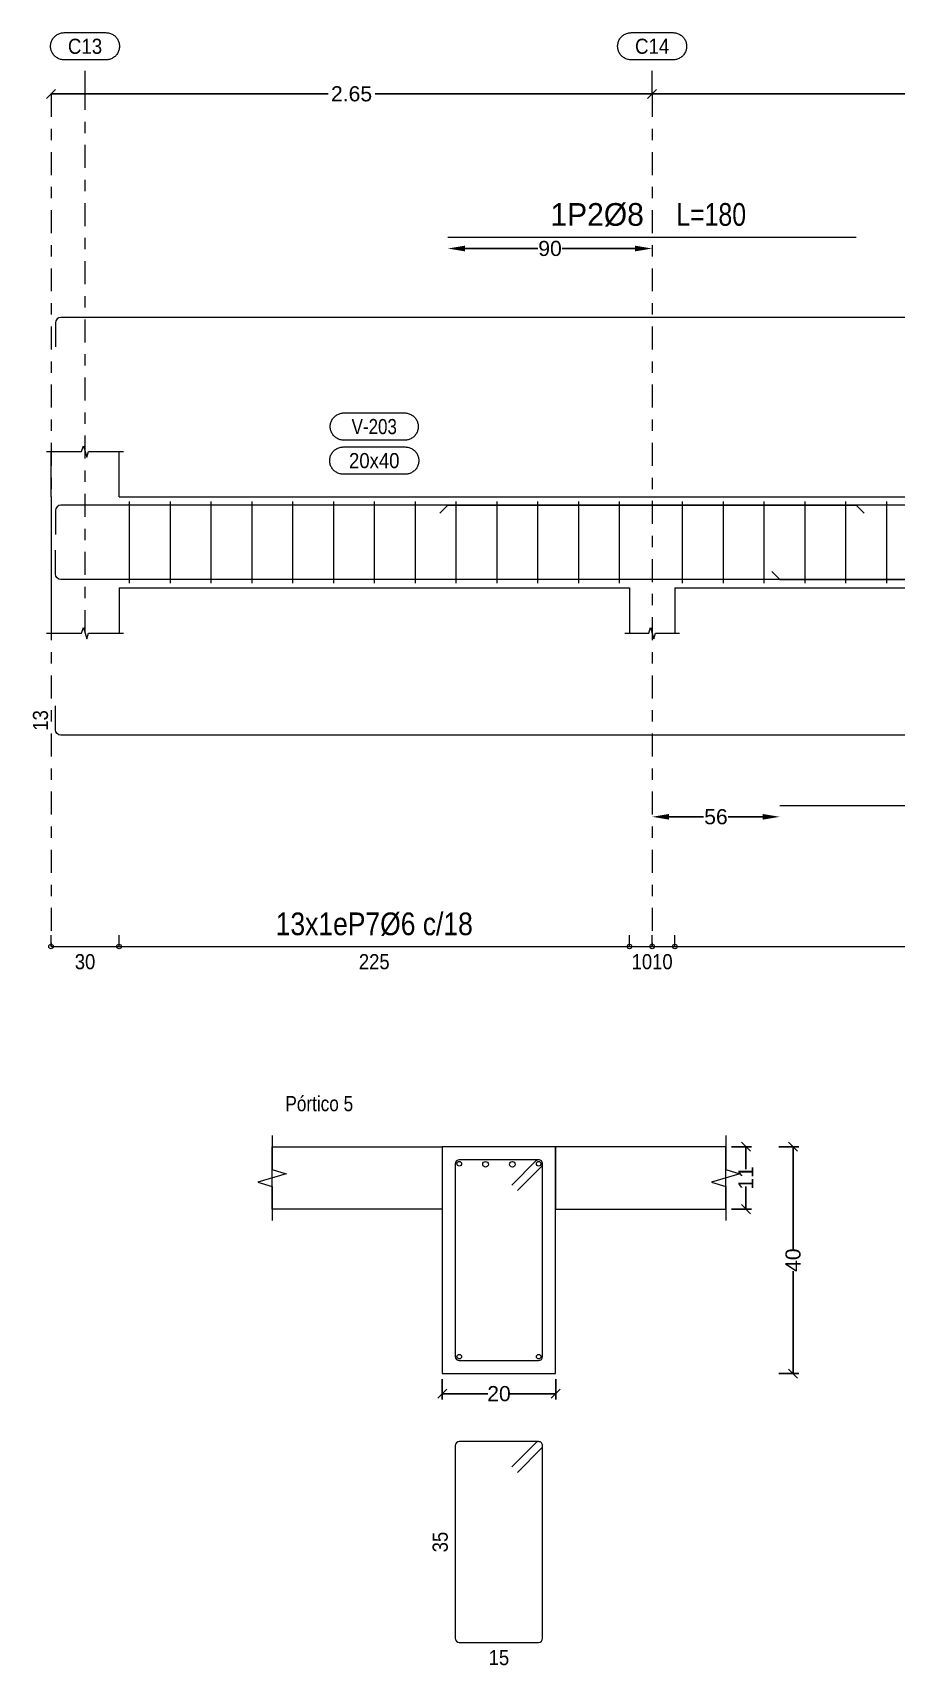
# Model space of a CAD drawing. Header units: millimetres. Extents: x 0 to 190, y -70 to 53.
# Drawn here: x 91.01 to 98.63, y -2.36 to 12.03 of the extents above; entities that cross this region are included whole.
import ezdxf
from ezdxf.enums import TextEntityAlignment as Align

# ---------------------------------------------------------------- set-up
doc = ezdxf.new("R2010")
doc.units = ezdxf.units.MM
doc.linetypes.add('CYPE_RAYAPUNTO', pattern=[0.4125, 0.2025, -0.105, 0, -0.105])
for name, color, linetype, lineweight in [('ALZ_ARM_LONG_ARM_TEXTOS', 3, 'Continuous', 9), ('ALZ_ARM_LONG_TXT_LONG', 3, 'Continuous', 9), ('ALZ_ARM_TRANS_TXT_EST', 3, 'Continuous', 9), ('ALZ_CONT_NUDOS', 122, 'Continuous', 9), ('ALZ_CONT_VIG_HORMIGON', 2, 'Continuous', 9), ('ALZ_COT_COT_ANCLAJES', 3, 'Continuous', 0), ('ALZ_COT_COT_ARM', 3, 'Continuous', 0), ('ALZ_COT_COT_EST', 3, 'Continuous', 0), ('ALZ_COT_COT_LIN_APOYOS', 2, 'CYPE_RAYAPUNTO', 0), ('ALZ_COT_LONGITUD_PROYECTADA', 122, 'Continuous', 0), ('ALZ_COT_TEXTOS_ESTRIBOS', 122, 'Continuous', 0), ('ALZ_REF_COT_LIN_AUX_COTA', 2, 'CYPE_RAYAPUNTO', 9), ('ALZ_REF_REF_NOMBRE', 3, 'Continuous', 9), ('ALZ_REF_REF_REFERENCIA', 3, 'Continuous', 9), ('ALZ_REF_REFERENCIA_PORTICO', 3, 'Continuous', 9), ('ALZ_REF_TEXTO_REF_NOMBRE', 3, 'Continuous', 9), ('ALZ_REF_TEXTO_REF_REFERENCIA', 3, 'Continuous', 9), ('ARM_LONGITUDINAL_Ø10', 103, 'Continuous', 9), ('ARM_LONGITUDINAL_Ø8', 32, 'Continuous', 9), ('ARM_TRANSVERSAL_Ø6', 151, 'Continuous', 9), ('SEC_CONT_FORJADOS_SECCION', 8, 'Continuous', 9), ('SEC_CONT_VIG_HORMIGON_SECCION', 2, 'Continuous', 9), ('SEC_COTAS_SEC_DIM_VIGA', 122, 'Continuous', 0), ('SEC_COTAS_TEXTOS_DESPIECE_ESTRIBADO', 122, 'Continuous', 0)]:
    doc.layers.add(name, color=color, linetype=linetype, lineweight=lineweight)
doc.styles.add('CYPETXT_0.2_romans', font='arial.ttf', dxfattribs={"height": 0.133333})
doc.styles.add('CYPETXT_romans', font='arial.ttf', dxfattribs={"height": 0.2})
doc.dimstyles.new('cype_arrow', dxfattribs={"dimtxt": 0.18, "dimasz": 0.15, "dimexe": 0.05, "dimexo": 0.05, "dimgap": 0, "dimtad": 0, "dimdec": 4, "dimzin": 0, "dimdsep": 46, "dimtxsty": 'CYPETXT_0.2_romans', "dimcen": 0.09, "dimadec": 0, "dimazin": 0, "dimtfac": 1, "dimtdec": 4, "dimtofl": 0, "dimtmove": 2, "dimatfit": 3, "dimfxl": 1, "dimtolj": 1, "dimtzin": 0, "dimarcsym": 0})
doc.dimstyles.new('cype_oblique', dxfattribs={"dimtxt": 0.18, "dimasz": 0.18, "dimexe": 0.05, "dimexo": 0.05, "dimgap": 0, "dimtad": 0, "dimdec": 4, "dimzin": 0, "dimdsep": 46, "dimtxsty": 'CYPETXT_0.2_romans', "dimblk": 'OBLIQUE', "dimtsz": 0.04, "dimcen": 0.09, "dimadec": 0, "dimazin": 0, "dimtfac": 1, "dimtdec": 4, "dimtofl": 0, "dimtmove": 2, "dimatfit": 3, "dimfxl": 1, "dimtolj": 1, "dimtzin": 0, "dimarcsym": 0})

# ---------------------------------------------------------------- blocks, each defined once
blk = doc.blocks.new('*D420')
at = {"layer": 'ALZ_COT_LONGITUD_PROYECTADA', "color": 0, "lineweight": -2, "transparency": 16777216}
for p, q in [((91.134, 11.447), (91.214, 11.527)), ((96.434, 11.447), (96.514, 11.527)), ((91.174, 11.487), (93.617, 11.487)), ((96.474, 11.487), (94.032, 11.487))]:
    blk.add_line(p, q, dxfattribs=at)
at = {"layer": 'Defpoints', "color": 0, "transparency": 16777216}
for p in [(91.174, 11.487), (91.174, 11.487), (96.474, 11.487)]:
    blk.add_point(p, dxfattribs=at)
at = {"layer": 'ALZ_COT_LONGITUD_PROYECTADA', "color": 0, "transparency": 16777216, "insert": (93.824, 11.487), "char_height": 0.1333, "attachment_point": 5, "style": 'CYPETXT_0.2_romans'}
blk.add_mtext('\\A1;2.65', dxfattribs=at)
blk = doc.blocks.new('_OBLIQUE')
at = {"color": 0, "linetype": 'ByBlock', "lineweight": -2}
blk.add_line((-0.5, -0.5), (0.5, 0.5), dxfattribs=at)
blk = doc.blocks.new('*D421')
at = {"layer": 'ALZ_COT_LONGITUD_PROYECTADA', "color": 0, "lineweight": -2, "transparency": 16777216}
for p, q in [((96.434, 11.447), (96.514, 11.527)), ((103.085, 11.447), (103.165, 11.527)), ((96.474, 11.487), (99.529, 11.487)), ((103.125, 11.487), (100.07, 11.487))]:
    blk.add_line(p, q, dxfattribs=at)
at = {"layer": 'Defpoints', "color": 0, "transparency": 16777216}
for p in [(96.474, 11.487), (96.474, 11.487), (103.125, 11.487)]:
    blk.add_point(p, dxfattribs=at)
at = {"layer": 'ALZ_COT_LONGITUD_PROYECTADA', "color": 0, "transparency": 16777216, "insert": (99.799, 11.487), "char_height": 0.1333, "attachment_point": 5, "style": 'CYPETXT_0.2_romans'}
blk.add_mtext('\\A1;3.325', dxfattribs=at)
blk = doc.blocks.new('*D423')
at = {"layer": 'ALZ_COT_COT_ARM', "color": 0, "lineweight": -2, "transparency": 16777216}
for p, q in [((94.824, 10.124), (95.468, 10.124)), ((96.324, 10.124), (95.681, 10.124))]:
    blk.add_line(p, q, dxfattribs=at)
at = {"layer": 'ALZ_COT_COT_ARM', "color": 0, "transparency": 16777216}
for points in [[(94.824, 10.149), (94.824, 10.099), (94.674, 10.124)], [(96.324, 10.149), (96.324, 10.099), (96.474, 10.124)]]:
    blk.add_solid(points, dxfattribs=at)
at = {"layer": 'Defpoints', "color": 0, "transparency": 16777216}
for p in [(94.674, 10.124), (96.474, 10.124), (96.474, 10.124)]:
    blk.add_point(p, dxfattribs=at)
at = {"layer": 'ALZ_COT_COT_ARM', "color": 0, "transparency": 16777216, "insert": (95.574, 10.124), "char_height": 0.1333, "attachment_point": 5, "style": 'CYPETXT_0.2_romans'}
blk.add_mtext('\\A1;90', dxfattribs=at)
blk = doc.blocks.new('*D425')
at = {"layer": 'ALZ_COT_COT_ARM', "color": 0, "lineweight": -2, "transparency": 16777216}
for p, q in [((96.624, 5.115), (96.927, 5.115)), ((97.449, 5.115), (97.146, 5.115))]:
    blk.add_line(p, q, dxfattribs=at)
at = {"layer": 'ALZ_COT_COT_ARM', "color": 0, "transparency": 16777216}
for points in [[(96.624, 5.14), (96.624, 5.09), (96.474, 5.115)], [(97.449, 5.14), (97.449, 5.09), (97.599, 5.115)]]:
    blk.add_solid(points, dxfattribs=at)
at = {"layer": 'Defpoints', "color": 0, "transparency": 16777216}
for p in [(96.474, 5.115), (97.599, 5.115), (97.599, 5.115)]:
    blk.add_point(p, dxfattribs=at)
at = {"layer": 'ALZ_COT_COT_ARM', "color": 0, "transparency": 16777216, "insert": (97.037, 5.115), "char_height": 0.1333, "attachment_point": 5, "style": 'CYPETXT_0.2_romans'}
blk.add_mtext('\\A1;56', dxfattribs=at)
blk = doc.blocks.new('*D446')
at = {"layer": 'Defpoints', "color": 0, "transparency": 16777216}
for p in [(94.624, 0.207), (95.624, 0.207), (95.624, 0.03)]:
    blk.add_point(p, dxfattribs=at)
at = {"layer": 'SEC_COTAS_SEC_DIM_VIGA', "color": 0, "lineweight": -2, "transparency": 16777216}
for p, q in [((94.624, 0.157), (94.624, -0.02)), ((95.624, 0.157), (95.624, -0.02)), ((94.584, -0.01), (94.664, 0.07)), ((94.624, 0.03), (95.027, 0.03)), ((95.624, 0.03), (95.22, 0.03)), ((95.584, -0.01), (95.664, 0.07))]:
    blk.add_line(p, q, dxfattribs=at)
at = {"layer": 'SEC_COTAS_SEC_DIM_VIGA', "color": 0, "transparency": 16777216, "insert": (95.124, 0.03), "char_height": 0.1333, "attachment_point": 5, "style": 'CYPETXT_0.2_romans'}
blk.add_mtext('\\A1;20', dxfattribs=at)
blk = doc.blocks.new('*D447')
at = {"layer": 'Defpoints', "color": 0, "transparency": 16777216}
for p in [(97.124, 2.207), (97.301, 2.207), (97.124, 1.657)]:
    blk.add_point(p, dxfattribs=at)
at = {"layer": 'SEC_COTAS_SEC_DIM_VIGA', "color": 0, "lineweight": -2, "transparency": 16777216}
for p, q in [((97.174, 2.207), (97.351, 2.207)), ((97.341, 2.167), (97.261, 2.247)), ((97.301, 2.207), (97.301, 2.008)), ((97.301, 1.657), (97.301, 1.856)), ((97.174, 1.657), (97.351, 1.657)), ((97.341, 1.617), (97.261, 1.697))]:
    blk.add_line(p, q, dxfattribs=at)
at = {"layer": 'SEC_COTAS_SEC_DIM_VIGA', "color": 0, "transparency": 16777216, "insert": (97.301, 1.932), "char_height": 0.1333, "attachment_point": 5, "rotation": 90, "style": 'CYPETXT_0.2_romans'}
blk.add_mtext('\\A1;11', dxfattribs=at)
blk = doc.blocks.new('*D448')
at = {"layer": 'Defpoints', "color": 0, "transparency": 16777216}
for p in [(97.54, 2.207), (97.717, 2.207), (97.54, 0.207)]:
    blk.add_point(p, dxfattribs=at)
at = {"layer": 'SEC_COTAS_SEC_DIM_VIGA', "color": 0, "lineweight": -2, "transparency": 16777216}
for p, q in [((97.59, 2.207), (97.767, 2.207)), ((97.757, 2.167), (97.677, 2.247)), ((97.717, 2.207), (97.717, 1.305)), ((97.717, 0.207), (97.717, 1.109)), ((97.59, 0.207), (97.767, 0.207)), ((97.757, 0.167), (97.677, 0.247))]:
    blk.add_line(p, q, dxfattribs=at)
at = {"layer": 'SEC_COTAS_SEC_DIM_VIGA', "color": 0, "transparency": 16777216, "insert": (97.717, 1.207), "char_height": 0.1333, "attachment_point": 5, "rotation": 90, "style": 'CYPETXT_0.2_romans'}
blk.add_mtext('\\A1;40', dxfattribs=at)

msp = doc.modelspace()

# ---------------------------------------------------------------- linework, layer by layer
at = {"layer": 'ALZ_CONT_NUDOS'}
for p, q in [((91.17438, 7.93463), (91.17438, 8.33463)), ((91.77438, 7.93463), (91.77438, 8.33463)), ((91.17438, 7.13463), (91.17438, 6.73463)), ((91.77438, 7.13463), (91.77438, 6.73463)), ((96.27438, 7.13463), (96.27438, 6.73463)), ((96.67438, 7.13463), (96.67438, 6.73463))]:
    msp.add_line(p, q, dxfattribs=at)
for points in [[(91.13438, 8.33463), (91.44438, 8.33463), (91.45938, 8.38463), (91.48938, 8.28463), (91.50438, 8.33463), (91.81438, 8.33463)], [(91.17438, 7.93463), (91.17438, 7.13463)], [(96.27438, 7.93463), (96.67438, 7.93463)], [(91.13438, 6.73463), (91.44438, 6.73463), (91.45938, 6.78463), (91.48938, 6.68463), (91.50438, 6.73463), (91.81438, 6.73463)], [(96.23438, 6.73463), (96.44438, 6.73463), (96.45938, 6.78463), (96.48938, 6.68463), (96.50438, 6.73463), (96.71438, 6.73463)]]:
    msp.add_lwpolyline(points, dxfattribs=at)
at = {"layer": 'ALZ_CONT_VIG_HORMIGON'}
for p, q in [((91.77438, 7.93463), (96.27438, 7.93463)), ((96.67438, 7.93463), (102.92452, 7.93463)), ((91.77438, 7.13463), (96.27438, 7.13463)), ((96.67438, 7.13463), (102.92452, 7.13463))]:
    msp.add_line(p, q, dxfattribs=at)
at = {"layer": 'ALZ_COT_COT_EST'}
for p, q in [((91.17438, 3.97159), (91.17438, 4.07159)), ((91.77438, 3.97159), (91.77438, 4.07159)), ((96.27438, 3.97159), (96.27438, 4.07159)), ((96.47438, 3.97159), (96.47438, 4.07159)), ((96.67438, 3.97159), (96.67438, 4.07159))]:
    msp.add_line(p, q, dxfattribs=at)
for points in [[(91.17438, 3.97159), (91.77438, 3.97159), (91.77438, 4.07159)], [(91.77438, 3.97159), (96.27438, 3.97159), (96.27438, 4.07159)], [(96.27438, 3.97159), (96.47438, 3.97159), (96.47438, 4.07159)], [(96.47438, 3.97159), (96.67438, 3.97159), (96.67438, 4.07159)], [(96.67438, 3.97159), (102.92452, 3.97159), (102.92452, 4.07159)]]:
    msp.add_lwpolyline(points, dxfattribs=at)
for centre in [(91.17438, 3.97159), (91.77438, 3.97159), (91.77438, 3.97159), (96.27438, 3.97159), (96.27438, 3.97159), (96.47438, 3.97159), (96.47438, 3.97159), (96.67438, 3.97159), (96.67438, 3.97159)]:
    msp.add_circle(centre, 0.02, dxfattribs=at)
at = {"layer": 'ALZ_COT_COT_LIN_APOYOS'}
for p, q in [((91.17438, 11.48673), (91.17438, 3.97159)), ((96.47438, 11.48673), (96.47438, 3.97159))]:
    msp.add_line(p, q, dxfattribs=at)
at = {"layer": 'ALZ_REF_COT_LIN_AUX_COTA'}
for p, q in [((91.47438, 11.48673), (91.47438, 11.78673)), ((96.47438, 11.48673), (96.47438, 11.78673)), ((91.47438, 6.73463), (91.47438, 11.48673))]:
    msp.add_line(p, q, dxfattribs=at)
at = {"layer": 'ALZ_REF_REF_NOMBRE'}
for points in [[(94.29238, 8.67463), (94.3004, 8.67436), (94.30838, 8.67356), (94.31628, 8.67222), (94.32408, 8.67036), (94.33174, 8.66799), (94.33923, 8.6651), (94.3465, 8.66173), (94.35353, 8.65787), (94.36029, 8.65356), (94.36675, 8.6488), (94.37287, 8.64362), (94.37864, 8.63805), (94.38402, 8.6321), (94.38899, 8.62581), (94.39353, 8.6192), (94.39761, 8.6123), (94.40123, 8.60514), (94.40436, 8.59776), (94.40699, 8.59018), (94.40911, 8.58244), (94.41071, 8.57459), (94.41178, 8.56664), (94.41231, 8.55864), (94.41231, 8.55062), (94.41178, 8.54261), (94.41071, 8.53467), (94.40911, 8.52681), (94.40699, 8.51907), (94.40436, 8.5115), (94.40123, 8.50411), (94.39761, 8.49696), (94.39353, 8.49006), (94.38899, 8.48344), (94.38402, 8.47715), (94.37864, 8.4712), (94.37287, 8.46563), (94.36675, 8.46045), (94.36029, 8.45569), (94.35353, 8.45138), (94.3465, 8.44752), (94.33923, 8.44415), (94.33174, 8.44127), (94.32408, 8.43889), (94.31628, 8.43703), (94.30838, 8.4357), (94.3004, 8.43489), (94.29238, 8.43463), (93.75638, 8.43463), (93.74837, 8.43489), (93.74039, 8.4357), (93.73248, 8.43703), (93.72468, 8.43889), (93.71702, 8.44127), (93.70953, 8.44415), (93.70226, 8.44752), (93.69523, 8.45138), (93.68847, 8.45569), (93.68201, 8.46045), (93.67589, 8.46563), (93.67012, 8.4712), (93.66474, 8.47715), (93.65977, 8.48344), (93.65523, 8.49006), (93.65115, 8.49696), (93.64753, 8.50411), (93.6444, 8.5115), (93.64177, 8.51907), (93.63965, 8.52681), (93.63805, 8.53467), (93.63698, 8.54261), (93.63645, 8.55062), (93.63645, 8.55864), (93.63698, 8.56664), (93.63805, 8.57459), (93.63965, 8.58244), (93.64177, 8.59018), (93.6444, 8.59776), (93.64753, 8.60514), (93.65115, 8.6123), (93.65523, 8.6192), (93.65977, 8.62581), (93.66474, 8.6321), (93.67012, 8.63805), (93.67589, 8.64362), (93.68201, 8.6488), (93.68847, 8.65356), (93.69523, 8.65787), (93.70226, 8.66173), (93.70953, 8.6651), (93.71702, 8.66799), (93.72468, 8.67036), (93.73248, 8.67222), (93.74039, 8.67356), (93.74837, 8.67436), (93.75638, 8.67463), (94.29238, 8.67463)], [(94.29738, 8.37463), (94.3054, 8.37436), (94.31338, 8.37356), (94.32128, 8.37222), (94.32908, 8.37036), (94.33674, 8.36799), (94.34423, 8.3651), (94.3515, 8.36173), (94.35853, 8.35787), (94.36529, 8.35356), (94.37175, 8.3488), (94.37787, 8.34362), (94.38364, 8.33805), (94.38902, 8.3321), (94.39399, 8.32581), (94.39853, 8.3192), (94.40261, 8.3123), (94.40623, 8.30514), (94.40936, 8.29776), (94.41199, 8.29018), (94.41411, 8.28244), (94.41571, 8.27459), (94.41678, 8.26664), (94.41731, 8.25864), (94.41731, 8.25062), (94.41678, 8.24261), (94.41571, 8.23467), (94.41411, 8.22681), (94.41199, 8.21907), (94.40936, 8.2115), (94.40623, 8.20411), (94.40261, 8.19696), (94.39853, 8.19006), (94.39399, 8.18344), (94.38902, 8.17715), (94.38364, 8.1712), (94.37787, 8.16563), (94.37175, 8.16045), (94.36529, 8.15569), (94.35853, 8.15138), (94.3515, 8.14752), (94.34423, 8.14415), (94.33674, 8.14127), (94.32908, 8.13889), (94.32128, 8.13703), (94.31338, 8.1357), (94.3054, 8.13489), (94.29738, 8.13463), (93.75138, 8.13463), (93.74337, 8.13489), (93.73539, 8.1357), (93.72748, 8.13703), (93.71968, 8.13889), (93.71202, 8.14127), (93.70453, 8.14415), (93.69726, 8.14752), (93.69023, 8.15138), (93.68347, 8.15569), (93.67701, 8.16045), (93.67089, 8.16563), (93.66512, 8.1712), (93.65974, 8.17715), (93.65477, 8.18344), (93.65023, 8.19006), (93.64615, 8.19696), (93.64253, 8.20411), (93.6394, 8.2115), (93.63677, 8.21907), (93.63465, 8.22681), (93.63305, 8.23467), (93.63198, 8.24261), (93.63145, 8.25062), (93.63145, 8.25864), (93.63198, 8.26664), (93.63305, 8.27459), (93.63465, 8.28244), (93.63677, 8.29018), (93.6394, 8.29776), (93.64253, 8.30514), (93.64615, 8.3123), (93.65023, 8.3192), (93.65477, 8.32581), (93.65974, 8.3321), (93.66512, 8.33805), (93.67089, 8.34362), (93.67701, 8.3488), (93.68347, 8.35356), (93.69023, 8.35787), (93.69726, 8.36173), (93.70453, 8.3651), (93.71202, 8.36799), (93.71968, 8.37036), (93.72748, 8.37222), (93.73539, 8.37356), (93.74337, 8.37436), (93.75138, 8.37463), (94.29738, 8.37463)]]:
    msp.add_lwpolyline(points, close=True, dxfattribs=at)
at = {"layer": 'ALZ_REF_REF_REFERENCIA'}
for points in [[(91.65838, 12.02673), (91.6664, 12.02646), (91.67438, 12.02566), (91.68228, 12.02433), (91.69008, 12.02247), (91.69774, 12.02009), (91.70523, 12.01721), (91.7125, 12.01383), (91.71953, 12.00998), (91.72629, 12.00567), (91.73275, 12.00091), (91.73887, 11.99573), (91.74464, 11.99016), (91.75002, 11.98421), (91.75499, 11.97791), (91.75953, 11.9713), (91.76361, 11.9644), (91.76723, 11.95724), (91.77036, 11.94986), (91.77299, 11.94229), (91.77511, 11.93455), (91.77671, 11.92669), (91.77778, 11.91874), (91.77831, 11.91074), (91.77831, 11.90272), (91.77778, 11.89472), (91.77671, 11.88677), (91.77511, 11.87891), (91.77299, 11.87118), (91.77036, 11.8636), (91.76723, 11.85622), (91.76361, 11.84906), (91.75953, 11.84216), (91.75499, 11.83555), (91.75002, 11.82926), (91.74464, 11.82331), (91.73887, 11.81773), (91.73275, 11.81256), (91.72629, 11.8078), (91.71953, 11.80348), (91.7125, 11.79963), (91.70523, 11.79625), (91.69774, 11.79337), (91.69008, 11.791), (91.68228, 11.78914), (91.67438, 11.7878), (91.6664, 11.787), (91.65838, 11.78673), (91.29038, 11.78673), (91.28237, 11.787), (91.27439, 11.7878), (91.26648, 11.78914), (91.25868, 11.791), (91.25102, 11.79337), (91.24353, 11.79625), (91.23626, 11.79963), (91.22923, 11.80348), (91.22247, 11.8078), (91.21601, 11.81256), (91.20989, 11.81773), (91.20412, 11.82331), (91.19874, 11.82926), (91.19377, 11.83555), (91.18923, 11.84216), (91.18515, 11.84906), (91.18153, 11.85622), (91.1784, 11.8636), (91.17577, 11.87118), (91.17365, 11.87891), (91.17205, 11.88677), (91.17098, 11.89472), (91.17045, 11.90272), (91.17045, 11.91074), (91.17098, 11.91874), (91.17205, 11.92669), (91.17365, 11.93455), (91.17577, 11.94229), (91.1784, 11.94986), (91.18153, 11.95724), (91.18515, 11.9644), (91.18923, 11.9713), (91.19377, 11.97791), (91.19874, 11.98421), (91.20412, 11.99016), (91.20989, 11.99573), (91.21601, 12.00091), (91.22247, 12.00567), (91.22923, 12.00998), (91.23626, 12.01383), (91.24353, 12.01721), (91.25102, 12.02009), (91.25868, 12.02247), (91.26648, 12.02433), (91.27439, 12.02566), (91.28237, 12.02646), (91.29038, 12.02673), (91.65838, 12.02673)], [(96.65838, 12.02673), (96.6664, 12.02646), (96.67438, 12.02566), (96.68228, 12.02433), (96.69008, 12.02247), (96.69774, 12.02009), (96.70523, 12.01721), (96.7125, 12.01383), (96.71953, 12.00998), (96.72629, 12.00567), (96.73275, 12.00091), (96.73887, 11.99573), (96.74464, 11.99016), (96.75002, 11.98421), (96.75499, 11.97791), (96.75953, 11.9713), (96.76361, 11.9644), (96.76723, 11.95724), (96.77036, 11.94986), (96.77299, 11.94229), (96.77511, 11.93455), (96.77671, 11.92669), (96.77778, 11.91874), (96.77831, 11.91074), (96.77831, 11.90272), (96.77778, 11.89472), (96.77671, 11.88677), (96.77511, 11.87891), (96.77299, 11.87118), (96.77036, 11.8636), (96.76723, 11.85622), (96.76361, 11.84906), (96.75953, 11.84216), (96.75499, 11.83555), (96.75002, 11.82926), (96.74464, 11.82331), (96.73887, 11.81773), (96.73275, 11.81256), (96.72629, 11.8078), (96.71953, 11.80348), (96.7125, 11.79963), (96.70523, 11.79625), (96.69774, 11.79337), (96.69008, 11.791), (96.68228, 11.78914), (96.67438, 11.7878), (96.6664, 11.787), (96.65838, 11.78673), (96.29038, 11.78673), (96.28237, 11.787), (96.27439, 11.7878), (96.26648, 11.78914), (96.25868, 11.791), (96.25102, 11.79337), (96.24353, 11.79625), (96.23626, 11.79963), (96.22923, 11.80348), (96.22247, 11.8078), (96.21601, 11.81256), (96.20989, 11.81773), (96.20412, 11.82331), (96.19874, 11.82926), (96.19377, 11.83555), (96.18923, 11.84216), (96.18515, 11.84906), (96.18153, 11.85622), (96.1784, 11.8636), (96.17577, 11.87118), (96.17365, 11.87891), (96.17205, 11.88677), (96.17098, 11.89472), (96.17045, 11.90272), (96.17045, 11.91074), (96.17098, 11.91874), (96.17205, 11.92669), (96.17365, 11.93455), (96.17577, 11.94229), (96.1784, 11.94986), (96.18153, 11.95724), (96.18515, 11.9644), (96.18923, 11.9713), (96.19377, 11.97791), (96.19874, 11.98421), (96.20412, 11.99016), (96.20989, 11.99573), (96.21601, 12.00091), (96.22247, 12.00567), (96.22923, 12.00998), (96.23626, 12.01383), (96.24353, 12.01721), (96.25102, 12.02009), (96.25868, 12.02247), (96.26648, 12.02433), (96.27439, 12.02566), (96.28237, 12.02646), (96.29038, 12.02673), (96.65838, 12.02673)]]:
    msp.add_lwpolyline(points, close=True, dxfattribs=at)
at = {"layer": 'ARM_LONGITUDINAL_Ø10'}
for centre in [(95.00544, 2.05208), (95.24211, 2.05208)]:
    msp.add_circle(centre, 0.025, dxfattribs=at)
at = {"layer": 'ARM_LONGITUDINAL_Ø8'}
for p, q in [((94.67449, 7.86263), (94.60378, 7.79192)), ((98.27449, 7.86263), (98.3452, 7.79192)), ((97.59949, 7.20663), (97.52878, 7.27734))]:
    msp.add_line(p, q, dxfattribs=at)
for points in [[(94.67449, 10.2244), (98.27449, 10.2244)], [(107.98452, 9.51715), (91.26238, 9.51715), (91.24401, 9.5135), (91.22844, 9.5031), (91.21803, 9.48752), (91.21438, 9.46915), (91.21438, 9.25715)], [(107.98452, 7.86263), (91.26238, 7.86263), (91.24401, 7.85897), (91.22844, 7.84857), (91.21803, 7.833), (91.21438, 7.81463), (91.21438, 7.60263)], [(94.67449, 7.86263), (98.27449, 7.86263)], [(107.98452, 7.46663), (107.98452, 7.25463), (107.98087, 7.23626), (107.97046, 7.22069), (107.95489, 7.21028), (107.93652, 7.20663), (91.26238, 7.20663), (91.24401, 7.21028), (91.22844, 7.22069), (91.21803, 7.23626), (91.21438, 7.25463), (91.21438, 7.46663)], [(97.59949, 7.20663), (101.59949, 7.20663)], [(107.98452, 6.09463), (107.98452, 5.88263), (107.98087, 5.86426), (107.97046, 5.84869), (107.95489, 5.83828), (107.93652, 5.83463), (91.26238, 5.83463), (91.24401, 5.83828), (91.22844, 5.84869), (91.21803, 5.86426), (91.21438, 5.88263), (91.21438, 6.09463)], [(97.59949, 5.21461), (101.59949, 5.21461)]]:
    msp.add_lwpolyline(points, dxfattribs=at)
for centre in [(94.77377, 2.05708), (95.47377, 2.05708), (94.77377, 0.35708), (95.47377, 0.35708)]:
    msp.add_circle(centre, 0.02, dxfattribs=at)
at = {"layer": 'ARM_TRANSVERSAL_Ø6'}
for p, q in [((91.86438, 7.89463), (91.86438, 7.17463)), ((92.22438, 7.89463), (92.22438, 7.17463)), ((92.58438, 7.89463), (92.58438, 7.17463)), ((92.94438, 7.89463), (92.94438, 7.17463)), ((93.30438, 7.89463), (93.30438, 7.17463)), ((93.66438, 7.89463), (93.66438, 7.17463)), ((94.02438, 7.89463), (94.02438, 7.17463)), ((94.38438, 7.89463), (94.38438, 7.17463)), ((94.74438, 7.89463), (94.74438, 7.17463)), ((95.10438, 7.89463), (95.10438, 7.17463)), ((95.46438, 7.89463), (95.46438, 7.17463)), ((95.82438, 7.89463), (95.82438, 7.17463)), ((96.18438, 7.89463), (96.18438, 7.17463)), ((96.73945, 7.89463), (96.73945, 7.17463)), ((97.09945, 7.89463), (97.09945, 7.17463)), ((97.45945, 7.89463), (97.45945, 7.17463)), ((97.81945, 7.89463), (97.81945, 7.17463)), ((98.17945, 7.89463), (98.17945, 7.17463)), ((98.53945, 7.89463), (98.53945, 7.17463))]:
    msp.add_line(p, q, dxfattribs=at)
for points in [[(95.28639, 1.8202), (95.50209, 2.0365), (95.50496, 2.04119), (95.50706, 2.04626), (95.50834, 2.0516), (95.50877, 2.05708), (95.5081, 2.06391), (95.50611, 2.07047), (95.50288, 2.07652), (95.49852, 2.08183), (95.49322, 2.08618), (95.48717, 2.08941), (95.4806, 2.0914), (95.47377, 2.09208), (94.77377, 2.09208), (94.76038, 2.08941), (94.74903, 2.08183), (94.74144, 2.07047), (94.73877, 2.05708), (94.73877, 0.35708), (94.74144, 0.34368), (94.74903, 0.33233), (94.76038, 0.32474), (94.77377, 0.32208), (95.47377, 0.32208), (95.48717, 0.32474), (95.49852, 0.33233), (95.50611, 0.34368), (95.50877, 0.35708), (95.50877, 2.05708), (95.5081, 2.06391), (95.50611, 2.07047), (95.50288, 2.07652), (95.49852, 2.08183), (95.49322, 2.08618), (95.48717, 2.08941), (95.4806, 2.0914), (95.47377, 2.09208), (95.46695, 2.0914), (95.46038, 2.08941), (95.45433, 2.08618), (95.44903, 2.08183), (95.23689, 1.86969)], [(95.28639, -0.66414), (95.50209, -0.44783), (95.50496, -0.44315), (95.50706, -0.43807), (95.50834, -0.43273), (95.50877, -0.42726), (95.5081, -0.42043), (95.50611, -0.41386), (95.50288, -0.40781), (95.49852, -0.40251), (95.49322, -0.39815), (95.48717, -0.39492), (95.4806, -0.39293), (95.47377, -0.39226), (94.77377, -0.39226), (94.76038, -0.39492), (94.74903, -0.40251), (94.74144, -0.41386), (94.73877, -0.42726), (94.73877, -2.12726), (94.74144, -2.14065), (94.74903, -2.152), (94.76038, -2.15959), (94.77377, -2.16226), (95.47377, -2.16226), (95.48717, -2.15959), (95.49852, -2.152), (95.50611, -2.14065), (95.50877, -2.12726), (95.50877, -0.42726), (95.5081, -0.42043), (95.50611, -0.41386), (95.50288, -0.40781), (95.49852, -0.40251), (95.49322, -0.39815), (95.48717, -0.39492), (95.4806, -0.39293), (95.47377, -0.39226), (95.46695, -0.39293), (95.46038, -0.39492), (95.45433, -0.39815), (95.44903, -0.40251), (95.23689, -0.61464)]]:
    msp.add_lwpolyline(points, dxfattribs=at)
at = {"layer": 'SEC_CONT_FORJADOS_SECCION'}
for points in [[(93.12377, 2.30708), (93.12377, 2.00708), (93.24877, 1.96958), (92.99877, 1.89458), (93.12377, 1.85708), (93.12377, 1.55708)], [(97.12377, 2.30708), (97.12377, 2.00708), (97.24877, 1.96958), (96.99877, 1.89458), (97.12377, 1.85708), (97.12377, 1.55708)], [(93.12377, 2.20708), (94.62377, 2.20708), (94.62377, 1.65708), (93.12377, 1.65708)], [(97.12377, 2.20708), (95.62377, 2.20708), (95.62377, 1.65708), (97.12377, 1.65708)]]:
    msp.add_lwpolyline(points, dxfattribs=at)
at = {"layer": 'SEC_CONT_FORJADOS_SECCION', "color": 254, "true_color": 0xdad7d3}
for points in [[(93.12377, 2.20708), (94.62377, 2.20708), (94.62377, 1.65708), (93.12377, 1.65708)], [(97.12377, 2.20708), (95.62377, 2.20708), (95.62377, 1.65708), (97.12377, 1.65708)]]:
    msp.add_lwpolyline(points, close=True, dxfattribs=at)
at = {"layer": 'SEC_CONT_VIG_HORMIGON_SECCION'}
msp.add_lwpolyline([(95.62377, 2.20708), (94.62377, 2.20708), (94.62377, 0.20708), (95.62377, 0.20708), (95.62377, 2.20708)], close=True, dxfattribs=at)

# ---------------------------------------------------------------- texts
at = {"layer": 'ALZ_ARM_LONG_ARM_TEXTOS', "style": 'CYPETXT_romans', "width": 0.947337}
msp.add_text('1P2%%c8', height=0.2, dxfattribs=at).set_placement((95.98949, 10.3244), align=Align.CENTER)
at = {"layer": 'ALZ_ARM_LONG_TXT_LONG', "style": 'CYPETXT_romans', "width": 0.785606}
msp.add_text(' L=180', height=0.2, dxfattribs=at).set_placement((96.96399, 10.3244), align=Align.CENTER)
at = {"layer": 'ALZ_ARM_TRANS_TXT_EST', "style": 'CYPETXT_romans', "width": 0.835132}
msp.add_text('13x1eP7%%c6 c/18', height=0.2, dxfattribs=at).set_placement((94.02438, 4.07159), align=Align.CENTER)
at = {"layer": 'ALZ_COT_COT_ANCLAJES', "style": 'CYPETXT_romans', "width": 0.872274}
msp.add_text('13', height=0.133333, rotation=90, dxfattribs=at).set_placement((91.14771, 5.96463), align=Align.CENTER)
at = {"layer": 'ALZ_COT_TEXTOS_ESTRIBOS', "style": 'CYPETXT_romans', "width": 0.872274}
for s, p in [('30', (91.47438, 3.90492)), ('225', (94.02438, 3.90492))]:
    msp.add_text(s, height=0.133333, dxfattribs=at).set_placement(p, align=Align.TOP_CENTER)
msp.add_text('10', height=0.133333, dxfattribs=at).set_placement((96.47438, 3.90492), align=Align.TOP_RIGHT)
msp.add_text('10', height=0.133333, dxfattribs=at).set_placement((96.47438, 3.90492), align=Align.TOP_LEFT)
at = {"layer": 'ALZ_REF_REFERENCIA_PORTICO', "style": 'CYPETXT_romans', "width": 0.813476}
msp.add_text('Pórtico 5', height=0.133333, dxfattribs=at).set_placement((93.24054, 2.58708), align=Align.MIDDLE_LEFT)
at = {"layer": 'ALZ_REF_TEXTO_REF_NOMBRE', "style": 'CYPETXT_romans'}
for s, width, p in [('V-203', 0.803518, (94.02438, 8.55463)), ('20x40', 0.876123, (94.02438, 8.25463))]:
    msp.add_text(s, height=0.133333, dxfattribs=dict(at, width=width)).set_placement(p, align=Align.MIDDLE_CENTER)
at = {"layer": 'ALZ_REF_TEXTO_REF_REFERENCIA', "style": 'CYPETXT_romans', "width": 0.8832}
for s, p in [('C13', (91.47438, 11.90673)), ('C14', (96.47438, 11.90673))]:
    msp.add_text(s, height=0.133333, dxfattribs=at).set_placement(p, align=Align.MIDDLE_CENTER)
at = {"layer": 'SEC_COTAS_TEXTOS_DESPIECE_ESTRIBADO', "style": 'CYPETXT_romans', "width": 0.872274}
msp.add_text('35', height=0.133333, rotation=90, dxfattribs=at).set_placement((94.67211, -1.27726), align=Align.CENTER)
msp.add_text('15', height=0.133333, dxfattribs=at).set_placement((95.12377, -2.22892), align=Align.TOP_CENTER)

# ---------------------------------------------------------------- dimensions: what is measured, and where the dimension line sits
at = {"layer": 'ALZ_COT_COT_ARM'}
for p1, p2, text, picture, middle in [((94.67449, 10.1244), (96.47438, 10.1244), '90', '*D423', (95.57444, 10.1244)), ((96.47438, 5.11461), (97.59949, 5.11461), '56', '*D425', (97.03694, 5.11461))]:
    dim = msp.add_aligned_dim(p1=p1, p2=p2, distance=0, text=text, dimstyle='cype_arrow', override={"dimexe": 0, "dimexo": 0}, dxfattribs=at)
    dim.commit()
    dim.dimension.update_dxf_attribs({"geometry": picture, "text_midpoint": middle})
at = {"layer": 'ALZ_COT_LONGITUD_PROYECTADA'}
for p1, p2, text, picture, middle in [((96.47438, 11.48673), (91.17438, 11.48673), '2.65', '*D420', (93.82438, 11.48673)), ((103.12452, 11.48673), (96.47438, 11.48673), '3.325', '*D421', (99.79945, 11.48673))]:
    dim = msp.add_aligned_dim(p1=p1, p2=p2, distance=0, text=text, dimstyle='cype_oblique', override={"dimexe": 0, "dimexo": 0}, dxfattribs=at)
    dim.commit()
    dim.dimension.update_dxf_attribs({"geometry": picture, "text_midpoint": middle})
at = {"layer": 'SEC_COTAS_SEC_DIM_VIGA'}
for p1, p2, text, picture, middle in [((97.12377, 1.65708), (97.12377, 2.20708), '11', '*D447', (97.30111, 1.93208)), ((97.53977, 0.20708), (97.53977, 2.20708), '40', '*D448', (97.71711, 1.20708)), ((94.62377, 0.20708), (95.62377, 0.20708), '20', '*D446', (95.12377, 0.02974))]:
    dim = msp.add_aligned_dim(p1=p1, p2=p2, distance=-0.17733, text=text, dimstyle='cype_oblique', dxfattribs=at)
    dim.commit()
    dim.dimension.update_dxf_attribs({"geometry": picture, "text_midpoint": middle})

doc.saveas('drawing.dxf')
